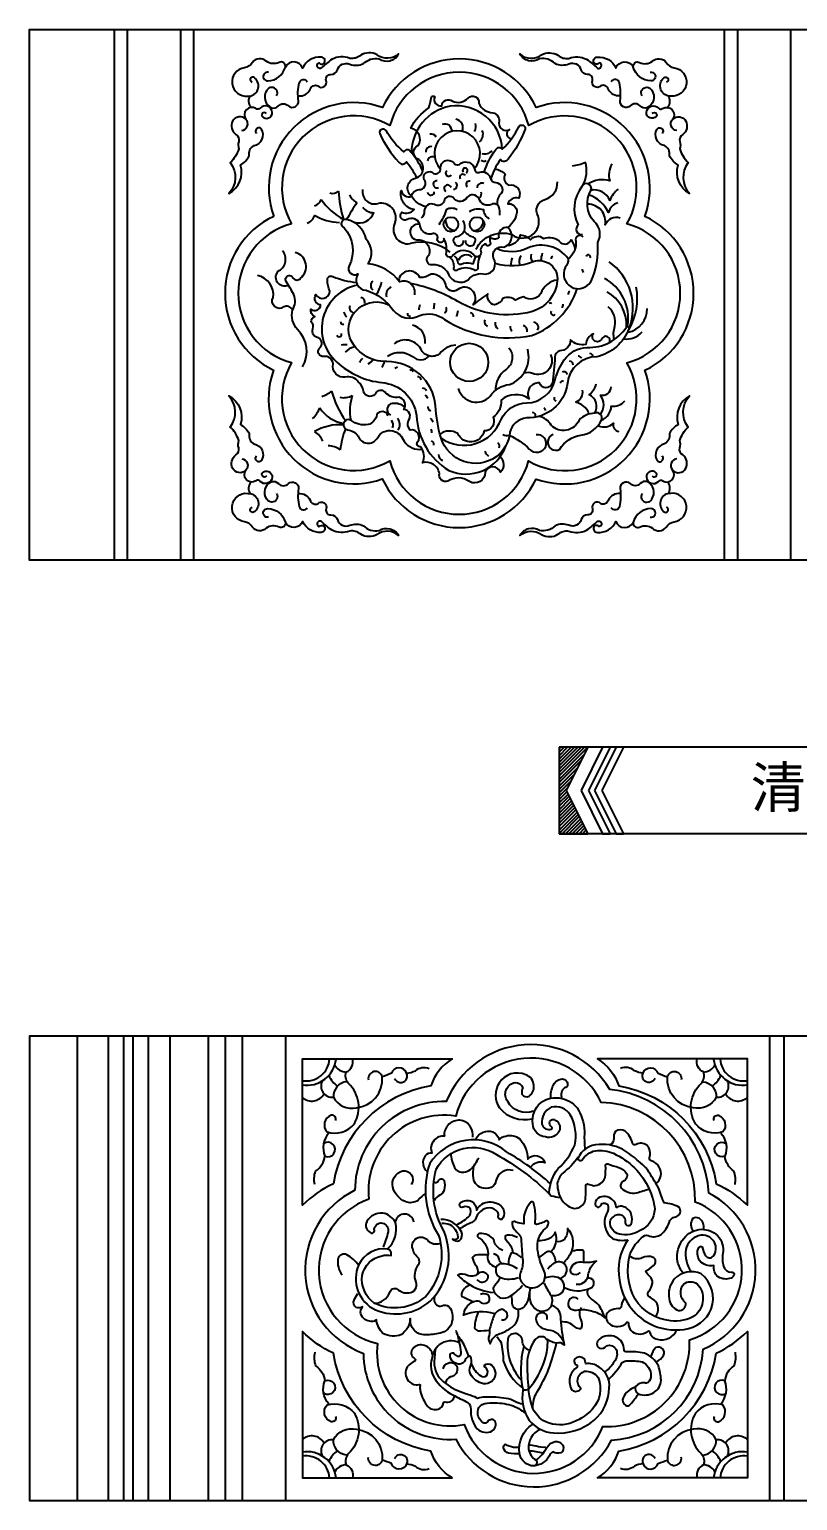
# Model space of a CAD drawing. Extents: x -66030 to 95157, y -13132 to 45879.
# Drawn here: x -39042 to -38463, y 3148 to 4256 of the extents above; entities that cross this region are included whole.
import ezdxf

# ---------------------------------------------------------------- set-up
doc = ezdxf.new("R2010")
doc.units = 0
doc.header["$LTSCALE"] = 100
doc.header["$MEASUREMENT"] = 0
for name, color, linetype in [('3', 11, 'CONTINUOUS'), ('4', 121, 'CONTINUOUS'), ('BH', 21, 'CONTINUOUS'), ('TEXT', 105, 'CONTINUOUS')]:
    doc.layers.add(name, color=color, linetype=linetype)
doc.styles.add('HZ', font='simhei.ttf')

# ---------------------------------------------------------------- blocks, each defined once
blk = doc.blocks.new('A$C7AC24738')
at = {"layer": '3'}
for p, q in [((64.1, 0), (64.1, 400)), ((74.1, 0), (74.1, 400)), ((114.1, 0), (114.1, 400)), ((124.1, 0), (124.1, 400)), ((524.1, 0), (524.1, 400)), ((534.1, 0), (534.1, 400)), ((574.1, 0), (574.1, 400))]:
    blk.add_line(p, q, dxfattribs=at)
for points in [[(184.2, 259.1, 0.632599), (184.1, 143.2, 0.632599), (266.1, 61.2, 0.632599), (382, 61.1, 0.632599), (464.1, 143.1, 0.632599), (464.1, 259.1, 0.632599), (382.1, 341.1, 0.632599), (266.2, 341.1, 0.632599)], [(197.7, 253.5, 0.769152), (197.7, 148.8, 0.769152), (271.7, 74.8, 0.769152), (376.4, 74.7, 0.769152), (450.5, 148.7, 0.769152), (450.5, 253.4, 0.769152), (376.5, 327.5, 0.769152), (271.8, 327.5, 0.769152)]]:
    blk.add_lwpolyline(points, format="xyb", close=True, dxfattribs=at)
for points in [[(180.2, 367.7, 1.130879), (179.7, 361.2, 0.331427), (193, 371.6, 0.63231), (188.3, 375.1, -0.273319), (178.6, 376, 0.454289), (168.1, 375.1, -0.227719), (162.2, 371.1, 0.988653), (164.7, 349.7, 0.711253), (170, 363.3, 1.363735), (167.9, 360.2, 1.363735)], [(202.9, 349.9, 0.310778), (211.7, 354.8, -0.458646), (217.5, 357.5, 0.82408), (223.8, 361.5, -0.555719), (227.4, 365.9, 0.321846), (232.2, 369.5, -0.439173), (241.5, 373.8, 0.204998), (251.9, 374.2, -0.249845), (263.6, 377.8, 0.440117), (278.4, 381.5, -0.349568), (262.1, 380.8, 0.267481), (249.8, 380.6, -0.227632), (241.5, 378.2, 0.210096), (228.2, 377.5, 0.03781), (220, 370.8, -1.109065), (218.6, 374.8, 0.374702), (222.1, 374.2, 0.656493), (220, 379.1, 0.317304), (206, 370.9, 0.650652), (193, 371.6)], [(445.3, 349.9, -0.310778), (436.5, 354.8, 0.458646), (430.8, 357.5, -0.82408), (424.5, 361.5, 0.555719), (420.8, 365.9, -0.321846), (416.1, 369.5, 0.439173), (406.8, 373.8, -0.204998), (396.3, 374.2, 0.249845), (384.6, 377.8, -0.440117), (369.8, 381.5, 0.349568), (386.2, 380.8, -0.267481), (398.5, 380.6, 0.227632), (406.8, 378.2, -0.210096), (420.1, 377.5, -0.03781), (428.2, 370.8, 1.109065), (429.7, 374.8, -0.374702), (426.1, 374.2, -0.656493), (428.2, 379.1, -0.317304), (442.2, 370.9, -0.650652), (455.3, 371.6)], [(468.1, 367.7, -1.130879), (468.5, 361.2, -0.331427), (455.3, 371.6, -0.63231), (459.9, 375.1, 0.273319), (469.7, 376, -0.454289), (480.2, 375.1, 0.227719), (486, 371.1, -0.988653), (483.6, 349.7, -0.711253), (478.2, 363.3, -1.363735), (480.3, 360.2, -1.363735)], [(186.3, 349.9, 1.046834), (179.1, 354.1, 0.471482), (182.7, 340.8, 0.269224), (187.7, 342.3, -0.428676), (195.3, 342.3, 0.662797), (202.9, 346.2, -0.097643), (203.4, 359.7, -0.663723), (209.5, 360.6)], [(461.9, 349.9, -1.046834), (469.2, 354.1, -0.471482), (465.5, 340.8, -0.269224), (460.6, 342.3, 0.428676), (453, 342.3, -0.662797), (445.3, 346.2, 0.097643), (444.9, 359.7, 0.663723), (438.7, 360.6)], [(288.1, 274.2, -0.62365), (291.2, 288, 0.693281), (292.5, 302.5, -0.638095), (293.3, 312.7, 0.52329), (287.6, 325.5, -0.132509), (301.2, 340.8, -0.001972), (303, 348.3, -0.757977), (305.7, 349.2, 0.624918), (310.9, 342.5, -0.613501), (319, 345.9, 0.317022), (330.8, 348.3, -0.725001), (338.9, 344.3, 0.289499), (349.4, 337.2, -0.425115), (354, 329.3, 0.569026), (362, 324.6, 0.81395), (363.5, 317.6, 0.81395)], [(160.1, 323.7, 0.613739), (163.3, 332.2, 0.515798), (153.2, 330.8, 0.347237), (155.6, 320.8, -0.344938), (157.8, 315.4, 0.159841), (157.9, 309.9, -0.116888), (151.5, 299.7, -0.363475), (150.5, 276.3, 0.357198), (159.2, 297.8, 0.138305), (165.8, 304.7, -0.344206), (169.4, 312.4, 0.510534), (175.1, 324.9, 1.079479), (171.3, 321.5)], [(178.7, 336.6, 1.020451), (175.6, 334.4, 0.701022), (183.1, 337.4, 0.65718), (174, 340.7, -0.428237), (170.8, 340.3, 0.852992), (163.3, 332.2, 0.885227)], [(356.5, 309.7, 0.439093), (317.2, 342.1, 0.358518), (288, 307, 0.358518)], [(469.6, 336.6, -1.020451), (472.6, 334.4, -0.701022), (465.2, 337.4, -0.65718), (474.3, 340.7, 0.428237), (477.4, 340.3, -0.852992), (484.9, 332.2, -0.885227)], [(488.1, 323.7, -0.613739), (484.9, 332.2, -0.515798), (495, 330.8, -0.347237), (492.7, 320.8, 0.344938), (490.4, 315.4, -0.159841), (490.3, 309.9, 0.116888), (496.7, 299.7, 0.363475), (497.7, 276.3, -0.357198), (489.1, 297.8, -0.138305), (482.5, 304.7, 0.344206), (478.8, 312.4, -0.510534), (473.2, 324.9, -1.079479), (477, 321.5)], [(296.6, 293.2, 0.086253), (287.3, 307.8, 0.615137), (282.4, 307.7, -0.092944), (268.9, 323.7, 0.817016), (264.1, 321.5, 0.078948), (278.5, 300, 0.546622), (284.4, 300.1, -0.068463), (291.8, 288.2)], [(343, 292.5, -0.094771), (351.7, 309.4, -0.615137), (356.5, 309.7, 0.092944), (368.9, 326.6, -0.817016), (373.8, 324.8, -0.078948), (361, 302.3, -0.546622), (355.1, 301.9, 0.081623), (347.8, 286.9)], [(298.8, 266.2, -0.192323), (288.1, 274.2, -0.371236), (293.8, 279.3, 0.653008), (297.7, 286.7, -0.854587), (304.8, 291.5, 0.627025), (309.9, 295.4, -0.671263), (319.7, 299.8, 0.563985), (325.5, 299.3, -0.492753), (335.7, 294.8, 0.595438), (339.5, 292.5, -0.421858), (347.7, 287.5, 0.279572), (351.7, 284.5, -0.576611), (355.8, 276.4, 0.239822), (352.7, 267.8, 0.239822)], [(417.1, 282.2, 0.20916), (419.2, 299.8, -0.101285), (409.1, 297)], [(350.9, 294.7, -0.196722), (358.7, 290.8, 0.448682), (361.2, 282.7, -0.653065), (368.9, 272.8, 0.385121), (360.7, 268.6, -0.373037), (367.5, 263.8, -0.247367), (360.7, 250.8, 0.522284), (353.9, 243.1, -0.466815), (347.3, 243.7, 0.122733), (347.3, 239.6, -1.244252), (344.1, 238.4, 0.44251), (340.5, 231.8, -0.875136), (334.7, 230.6, 0.385369), (319.6, 230.1, -0.737565), (314.2, 230.6, 0.177372), (312.5, 242.3, -1.46177), (307.9, 243.2, 0.614172), (302.8, 245.6, -0.421088), (294.3, 253.2, 0.471111), (284.9, 256.6, -0.857623), (280.8, 262.3, 0.351057), (290, 264.2, -0.431266), (280.3, 278.5, 0.462806), (288.1, 274.2, 0.480309)], [(439.2, 298.6, 0.209275), (437.6, 285.8, 0.231263), (421.4, 283.5, 0.231263)], [(336.7, 234.4, -0.363585), (363.7, 245.4, 0.740754), (383.6, 259.2, -0.497751), (388.6, 271.8, 0.353964), (398.1, 285, 0.353964)], [(417.6, 243.4, 0.870556), (412, 240.4, -0.268855), (406.2, 227.1, -0.176077), (404, 220.5, 0.961253), (423.2, 209.8, 0.131829), (428.5, 239.3, 0.354537), (425.9, 255.2, -0.329986), (423.4, 278.7, 0.997452), (416.6, 281.5, 0.298305), (413.8, 252.6, 0.774652), (416.9, 245.5)], [(444, 279.7, 0.119491), (437.5, 271.1, 0.380312), (423.4, 278.7, 0.380312)], [(354.7, 259.9, 0.120746), (353.9, 266.3, 0.457927), (348.3, 268.1, -0.460788), (339, 272.4, 0.539873), (329.8, 273.2, -0.520478), (320.3, 272.3, 0.65739), (312.6, 270.6, -0.470116), (305.5, 268, 0.535048), (297.7, 263, -0.268854), (295.3, 257.6)], [(445.3, 257.7, 0.406718), (434.2, 252.7, 0.464846), (421, 268.3, 0.464846)], [(443.6, 269.2, 0.284625), (436.7, 261.9, 0.196743), (421.9, 275.4)], [(290.5, 200, 0.593117), (279.1, 209.7, 0.217518), (255.5, 223.2, 0.344091), (253.8, 241.9, 0.304616), (239.1, 256.7, 0.975878), (237.4, 250.5, -0.297269), (241.1, 221.7, 0.754165), (247.7, 215.7, 0.583614), (253.8, 203.4, -0.173108), (274.5, 188.1, 0.367067), (294.3, 184.4, -0.259745), (312.9, 181.4, 0.193139), (378.8, 169.3, 0.228997), (413, 204.6, 0.22306)], [(322.6, 264, 0.291234), (314.3, 264, -0.099469), (308.6, 252.8)], [(347, 257.1, -0.29845), (342.6, 264, 0.21378), (331.5, 262.6, 0.21378)], [(294.4, 253, 1.04149), (292, 241.4, -0.589623), (301, 229.5, 0.634259), (302.2, 222.7, -0.334014), (315.7, 215.9, 0.488345), (330.9, 211.3, -0.298175), (344, 215.5, 0.560544), (350, 227.5, -0.607458), (357.6, 235.9, 0.589094), (360.7, 250.8, 0.589094)], [(334.8, 237.6, 0.093262), (336.4, 241.1, 0.332763), (334.9, 243.3, -0.207044), (328, 248.2, -0.207044), (321.1, 243.3, 0.332763), (319.6, 241.1, 0.093262), (321.2, 237.6)], [(360.1, 237.2, 0.330474), (370.3, 245.1, -0.189481), (377.9, 241.3, -0.434502), (387.6, 242.5, -0.307647), (400.8, 239.2, 0.492858), (408.4, 241.4, -0.071639), (411.5, 234.4)], [(195.4, 207.2, -0.893258), (188.3, 218.3, 0.481392), (190.8, 233)], [(406.2, 227.1, 0.350715), (376.1, 235.3, -0.218148), (352.1, 234.8)], [(206, 145.7, 0.340163), (202.2, 173.7, -0.25374), (198.4, 188.6, 0.261253), (199.3, 200.1, 0.024563), (193.7, 209.9, -1.182525), (198.8, 212.5, 0.489965), (204.4, 212.4, 0.609279), (200.5, 231.9)], [(351.1, 223.8, 0.172832), (379.8, 225, -0.553773), (398, 210.3, -0.298571), (379.2, 187.3, -0.198485), (323, 194.9, 0.086281), (287.5, 208.4)], [(339.7, 229.4, 0.097025), (338, 220.1, -0.640417), (335.3, 218.7, 0.244522), (322.7, 218.7, -0.787865), (320, 220.1, 0.282682), (317, 228.1)], [(336.4, 228.8, 0.069471), (334.6, 223.4, -0.335032), (332.8, 223.6, 0.177824), (325.5, 222.9, -0.442086), (323.4, 223.8, 0.186383), (320.5, 229.2, 0.186383)], [(198.4, 188.6, 0.409109), (191.8, 190.9, -0.834113), (183.8, 197.9, 0.397121), (172.1, 214.5, 0.397121)], [(355, 78, -0.395921), (355.3, 66.2, 0.694252), (343.7, 66.2, -0.572193), (331.8, 59.1, 0.31639), (315.4, 59.5, -0.594546), (309.1, 65.2, 0.442532), (296.5, 73.4, 0.288168), (295, 85.4, -0.697438), (292.7, 89, 0.686337), (287.2, 98, -0.329712), (285.8, 105.2, 0.608196), (282.3, 113.6, 0.55821), (278.5, 122.7, -0.233532), (268.8, 125.8, 0.488997), (261.5, 126.5, -0.730222), (251.8, 127.2, 0.23708), (248, 134.3, 0.312009), (238.2, 137.8, -0.521548), (229, 147.8, 0.440805), (221.9, 153.5, -0.671875), (218.6, 159.6, 0.540571), (218.2, 167.4, -0.464553), (213.6, 174.3, 0.360369), (212.5, 179.7, -0.308729), (215.1, 183.6, -0.30267), (212.2, 189.2, 0.643658), (219.6, 192.3, -0.545887), (216, 200.2, 0.771701), (226.6, 202.7, -0.104974), (224.7, 210.9, -0.64144), (228.8, 213.7, 0.072442), (246.6, 209.3, 0.072442)], [(398, 211.1, 0.272039), (385.5, 200.9, -0.429716), (372.6, 198.4, 0.04534), (366.6, 196, 0.254134), (357, 197.2, -0.203741), (350.7, 192.3, -0.432693), (345.7, 200.6, 0.030215), (334.6, 192.4, 0.886136), (323, 203.9, -0.604656), (314, 207.8, 0.315983), (303, 215.6, -0.162897), (294.3, 212.9, 0.769142), (278.4, 210.6)], [(247.4, 207.3, 0.620032), (231.8, 149.2, 0.161714), (265.8, 133.8, -0.352274), (291.9, 109, 0.252398), (316.2, 67.6, 0.438639), (359.1, 85.9)], [(310.4, 92, 0.495055), (355.6, 106, -0.286761), (375, 118.4, 0.342957), (396.4, 136.1, -0.081779), (403.3, 150.9, -0.236445), (420.4, 160.3, 0.265774), (450.1, 175.6, -1.022016), (452, 174.4, -0.25164), (427.8, 153.2, 0.386485), (405.7, 133.3, -0.388277), (374.7, 107.2, 0.309653), (362.3, 96.3, -0.206455), (351.9, 77.7, -0.504092), (310.4, 92, -0.060833), (306.3, 116.3, 0.384739), (269.4, 149.6, -0.309672), (241.5, 167.7, -0.664782), (271.4, 192.1)], [(441, 166.2, -0.15601), (441.5, 176.2, 0.270807), (436.4, 190.9, 0.270807)], [(298.4, 163.2, 0.392269), (288.9, 177, 0.392269)], [(437.3, 164, 1.019407), (431.7, 166.9, -1.144763), (425.2, 170.6, 0.279881), (419.6, 162.6, -0.251812), (407.9, 166, -0.423337), (399.9, 157.7, 0.325347), (396.2, 153, -0.024698), (394.3, 133.3, -0.712275), (384.5, 133.5, 0.605925), (376.9, 121.6, 0.338151), (355.6, 120.5, -0.260942), (349.7, 107.7, -0.538382), (342.9, 97.3, -0.719222), (322.9, 95.3, 0.334763), (309.6, 94.8)], [(270, 153.8, -0.308698), (288.9, 153.5, 0.435474), (301.4, 153.8, 0.435474)], [(321.5, 161.9, 0.219284), (309.4, 155.7, -0.506062), (295.1, 159.2, 0.452956), (274.9, 163, 0.452956)], [(323.4, 129.2, 0.582335), (347.4, 123.5, -0.228651), (361.9, 132.3, 0.388579), (375.7, 158.9, 0.388579)], [(361.5, 159.9, -0.426387), (359.7, 143.9, 0.270942), (351.5, 127.5, 0.270942)], [(392.9, 154.9, -0.694838), (379.4, 140.7, 0.127504), (372.9, 141, 0.127504)], [(160.1, 76.3, -0.613739), (163.3, 67.8, -0.515798), (153.2, 69.2, -0.347237), (155.6, 79.2, 0.344938), (157.8, 84.6, -0.159841), (157.9, 90.1, 0.116888), (151.5, 100.3, 0.363475), (150.5, 123.7, -0.357198), (159.2, 102.2, -0.138305), (165.8, 95.3, 0.344206), (169.4, 87.6, -0.510534), (175.1, 75.1, -1.079479), (171.3, 78.5)], [(421.9, 111.1, 0.203045), (412, 119, 0.345743), (417.1, 128, 0.345743)], [(426.3, 110.7, 0.443127), (422.1, 124.5, 0.149829), (427.4, 132.8)], [(430.6, 109.8, 0.341726), (430.6, 124.3, 0.439479), (438.7, 130.6, 0.439479)], [(488.1, 76.3, 0.613739), (484.9, 67.8, 0.515798), (495, 69.2, 0.347237), (492.7, 79.2, -0.344938), (490.4, 84.6, 0.159841), (490.3, 90.1, -0.116888), (496.7, 100.3, -0.363475), (497.7, 123.7, 0.357198), (489.1, 102.2, 0.138305), (482.5, 95.3, -0.344206), (478.8, 87.6, 0.510534), (473.2, 75.1, 1.079479), (477, 78.5)], [(270.4, 108.7, 0.638901), (261.9, 109.6, -0.300902), (255.3, 102.1, -0.212547), (242.4, 105.4, 1.15526), (239.8, 98.2, -0.191988), (248, 93.4, 0.627631), (262.2, 91.7, -0.336191), (273.9, 97.5, -0.243627), (282.5, 89.5, 0.277677), (296.2, 83.5, 0.277677)], [(394.9, 94.7, 1.093112), (399.9, 83.5, -0.238081), (415.8, 94.1, 0.255927), (431.3, 105.5, 0.6712), (426.3, 110.7, 0.195472), (414.4, 105.5, -0.542489), (393.4, 101.6, 0.234169), (384, 108.3, 0.234169)], [(431.3, 105.5, 0.301822), (438.7, 116.1, 0.266731), (449, 120.1)], [(429.1, 101.2, 0.301359), (440.4, 103.3, 0.448843), (444.4, 96.9, 0.448843)], [(361.8, 94.1, -0.085504), (376.9, 83.7, 0.541613), (389.3, 85.6, 0.558049), (382.2, 94.5, 0.558049)], [(178.7, 63.4, -1.020451), (175.6, 65.6, -0.701022), (183.1, 62.6, -0.65718), (174, 59.3, 0.428237), (170.8, 59.7, -0.852992), (163.3, 67.8, -0.885227)], [(469.6, 63.4, 1.020451), (472.6, 65.6, 0.701022), (465.2, 62.6, 0.65718), (474.3, 59.3, -0.428237), (477.4, 59.7, 0.852992), (484.9, 67.8, 0.885227)], [(186.3, 50.1, -1.046834), (179.1, 45.9, -0.471482), (182.7, 59.2, -0.269224), (187.7, 57.7, 0.428676), (195.3, 57.7, -0.662797), (202.9, 53.8, 0.097643), (203.4, 40.3, 0.663723), (209.5, 39.4)], [(461.9, 50.1, 1.046834), (469.2, 45.9, 0.471482), (465.5, 59.2, 0.269224), (460.6, 57.7, -0.428676), (453, 57.7, 0.662797), (445.3, 53.8, -0.097643), (444.9, 40.3, -0.663723), (438.7, 39.4)], [(180.2, 32.3, -1.130879), (179.7, 38.8, -0.331427), (193, 28.4, -0.63231), (188.3, 24.9, 0.273319), (178.6, 24, -0.454289), (168.1, 24.9, 0.227719), (162.2, 28.9, -0.988653), (164.7, 50.3, -0.711253), (170, 36.7, -1.363735), (167.9, 39.8, -1.363735)], [(202.9, 50.1, -0.310778), (211.7, 45.2, 0.458646), (217.5, 42.5, -0.82408), (223.8, 38.5, 0.555719), (227.4, 34.1, -0.321846), (232.2, 30.5, 0.439173), (241.5, 26.2, -0.204998), (251.9, 25.8, 0.249845), (263.6, 22.2, -0.440117), (278.4, 18.5, 0.349568), (262.1, 19.2, -0.267481), (249.8, 19.4, 0.227632), (241.5, 21.8, -0.210096), (228.2, 22.5, -0.03781), (220, 29.2, 1.109065), (218.6, 25.2, -0.374702), (222.1, 25.8, -0.656493), (220, 20.9, -0.317304), (206, 29.1, -0.650652), (193, 28.4)], [(445.3, 50.1, 0.310778), (436.5, 45.2, -0.458646), (430.8, 42.5, 0.82408), (424.5, 38.5, -0.555719), (420.8, 34.1, 0.321846), (416.1, 30.5, -0.439173), (406.8, 26.2, 0.204998), (396.3, 25.8, -0.249845), (384.6, 22.2, 0.440117), (369.8, 18.5, -0.349568), (386.2, 19.2, 0.267481), (398.5, 19.4, -0.227632), (406.8, 21.8, 0.210096), (420.1, 22.5, 0.03781), (428.2, 29.2, -1.109065), (429.7, 25.2, 0.374702), (426.1, 25.8, 0.656493), (428.2, 20.9, 0.317304), (442.2, 29.1, 0.650652), (455.3, 28.4)], [(468.1, 32.3, 1.130879), (468.5, 38.8, 0.331427), (455.3, 28.4, 0.63231), (459.9, 24.9, -0.273319), (469.7, 24, 0.454289), (480.2, 24.9, -0.227719), (486, 28.9, 0.988653), (483.6, 50.3, 0.711253), (478.2, 36.7, 1.363735), (480.3, 39.8, 1.363735)]]:
    blk.add_lwpolyline(points, format="xyb", dxfattribs=at)
for centre, radius in [((317.8, 253), 5.54), ((337.5, 253), 5.54), ((331.6, 149), 14.4)]:
    blk.add_circle(centre, radius, dxfattribs=at)
for centre, radius, start, end in [((171.5, 345.9), 6.27, 141.3241, 223.2143), ((476.7, 345.9), 6.27, 316.7857, 38.6759), ((322.6, 306.4), 17.2, 319.3083, 222.6016), ((313.4, 323.7), 5.03, 352.4849, 114.912), ((320.5, 326), 6.41, 334.0759, 80.8223), ((330, 326.9), 6.68, 325.65, 18.8097), ((335, 320.9), 7.02, 307.626, 23.4151), ((302.7, 307.9), 3.78, 77.5022, 185.3079), ((303, 317), 4.14, 26.2613, 105.8416), ((304, 300.3), 3.77, 63.5874, 172.0548), ((342.7, 303.6), 3.01, 226.9498, 304.8844), ((343.3, 312.9), 6.8, 252.1677, 323.4482), ((316.1, 291.7), 2.3, 128.2825, 328.8192), ((326.9, 288.4), 2.41, 35.6601, 208.2062), ((328.5, 293.6), 1.86, 292.9858, 216.851), ((228.6, 282.6), 6.24, 250.0979, 314.7326), ((338.6, 285.8), 105.9, 184.1542, 195.9323), ((260.3, 277.6), 9.19, 169.7638, 286.0737), ((302.7, 277.5), 2.57, 185.7869, 3.0047), ((307.2, 283.2), 2.68, 82.1742, 297.343), ((315.3, 280.1), 2.68, 13.3993, 242.1523), ((319.7, 282.3), 2.78, 272.3707, 57.9308), ((331.9, 283.1), 2.66, 81.0567, 222.6493), ((341.2, 280.6), 3.6, 66.3112, 179.8772), ((337, 276.3), 3.87, 311.3322, 17.0867), ((213.1, 274), 7.2, 285.1233, 341.4708), ((261.4, 301.3), 50.9, 215.4795, 241.0212), ((973.9, -181.4), 855.5, 148.195, 149.1963), ((251.7, 279.6), 11.2, 202.9375, 244.3607), ((265.2, 257.9), 11.1, 344.1576, 101.9738), ((207.5, 261.3), 7.53, 284.5417, 349.9692), ((235.4, 295), 40.6, 239.7044, 267.6335), ((248.4, 266.1), 12, 252.5274, 339.4271), ((259.4, 271.6), 9.76, 214.906, 271.2083), ((321.3, 256.1), 7.55, 176.0191, 267.8528), ((316.2, 250.5), 12.1, 349.0894, 26.8955), ((334.7, 255.9), 7.55, 270.646, 2.4797), ((285.4, 249.4), 11, 150.0977, 278.6158), ((296, 205.7), 34, 51.2168, 105.2371), ((323.6, 240.4), 3.65, 228.6663, 6.8927), ((332.4, 240.4), 3.65, 173.1073, 311.3337), ((329.5, 223.5), 6.54, 47.5497, 157.9492), ((374, 223.4), 10.9, 156.0685, 187.8537), ((376.1, 225), 6.9, 139.9696, 202.3731), ((382.3, 228.6), 4.39, 151.6808, 235.2583), ((407.2, 224.7), 21.6, 162.3578, 177.2943), ((394.9, 227.3), 1.62, 98.1117, 188.1179), ((421.3, 228.4), 1.66, 336.3852, 167.5865), ((412.3, 189.9), 42.8, 339.0969, 54.747), ((451.1, 230.4), 36.2, 197.8715, 202.1152), ((417.4, 182.3), 34.1, 350.5992, 61.7857), ((261.3, 207), 3.99, 125.3366, 234.6634), ((231.3, 218.5), 35.5, 328.627, 345.2858), ((274.9, 200.2), 5.91, 112.3229, 198.5158), ((408.8, 200.4), 2.69, 124.5719, 186.5162), ((421, 176.7), 29.3, 358.3342, 60.3055), ((410.5, 197.2), 47.8, 330.5763, 10.1734), ((245.6, 190.4), 4.23, 164.7181, 259.7804), ((249.3, 194.4), 3.56, 343.7684, 80.3971), ((311.5, 187.5), 17.9, 164.4495, 176.4517), ((-12.5, 224.4), 319.4, 353.7149, 354.4924), ((311.9, 188.8), 2.63, 291.4405, 33.8879), ((392.8, 192), 1.69, 45.8071, 121.5195), ((2172023, -543015.6), 2238529, 165.9562272, 165.9562996), ((447.9, 189.3), 17.9, 281.1832, 0.8151), ((236.5, 179.7), 1.93, 176.7295, 287.5514), ((243.6, 188.2), 6.62, 190.2054, 226.4227), ((287, 185.7), 1.99, 166.6932, 282.0349), ((304.5, 190.8), 19, 337.5427, 352.2069), ((332.4, 184), 2.42, 346.3278, 83.0925), ((346.7, 179.6), 3.59, 155.6099, 249.792), ((356.4, 178.4), 5.29, 170.039, 231.9619), ((380.1, 175.6), 3.68, 321.9612, 87.1657), ((395, 186.6), 1.91, 151.6609, 322.8976), ((233.5, 170.3), 1.95, 206.6815, 15.3721), ((368.7, 176.4), 6.25, 180.5688, 218.624), ((371.5, 173), 3.9, 345.8342, 75.3341), ((450, 182.6), 16, 262.4462, 318.2383), ((238.6, 142), 20.3, 87.2377, 99.911), ((245.8, 151), 9.47, 97.2394, 143.37), ((422.6, 153.4), 2.22, 348.4787, 91.4859), ((257.6, 144.8), 9.67, 132.6458, 155.269), ((251.4, 155.8), 8.89, 297.7631, 331.4811), ((256.8, 152.1), 11.2, 323.5823, 347.9938), ((272.1, 153), 9.07, 292.6082, 306.854), ((407, 147), 3.04, 0.6487, 83.9342), ((413.6, 150.4), 3.39, 31.1262, 86.9776), ((287.6, 141.5), 1.72, 12.9346, 119.1641), ((292.6, 135.4), 2.82, 6.3933, 89.664), ((402, 132.9), 1.84, 65.7816, 162.1197), ((403.2, 139.4), 2.5, 8.1052, 122.1124), ((214.8, 143.3), 20.7, 285.6504, 309.5465), ((295.9, 145.8), 70.5, 195.2478, 215.1901), ((236.9, 136.6), 14.2, 258.6438, 297.6221), ((277.1, 112.8), 35.5, 161.5797, 191.9567), ((296.2, 126.2), 3.41, 25.0953, 84.9506), ((294.4, 119.1), 6.55, 23.8522, 51.9287), ((397.4, 121.9), 1.82, 147.5179, 265.6377), ((196.9, 123.9), 23.9, 314.0028, 337.4683), ((240.8, 128.4), 25.7, 212.0786, 260.928), ((274.2, 113.5), 4.59, 96.3684, 246.4653), ((275.1, 104.8), 13.3, 52.5971, 96.3499), ((302.3, 114.7), 1.85, 148.194, 281.8198), ((379.4, 108.9), 2.3, 347.8742, 89.4766), ((386.6, 112.2), 2.68, 8.9815, 62.1243), ((233.7, 65.7), 36.3, 85.3595, 121.0814), ((269.5, 101.9), 4.79, 333.9184, 43.0343), ((270.1, 102.1), 9.12, 332.0295, 32.2684), ((260.1, 75.1), 52.8, 33.1589, 36.855), ((207, 83.4), 15.6, 23.4244, 59.0594), ((294.2, 76.9), 60.1, 158.571, 174.0529), ((299.7, 96.5), 3.83, 349.5037, 33.1284), ((301.8, 87.2), 3.12, 349.6965, 63.4591), ((360, 99.3), 5.46, 236.8843, 288.394), ((224.8, 69.6), 16.6, 54.494, 88.4314), ((313.1, 79.3), 4.6, 175.0376, 250.802), ((350.4, 84.2), 7.25, 197.5492, 234.4108), ((351.5, 85.8), 2.99, 337.8095, 56.4141), ((171.5, 54.1), 6.27, 136.7857, 218.6759), ((476.7, 54.1), 6.27, 321.3241, 43.2143)]:
    blk.add_arc(centre, radius, start, end, dxfattribs=at)
at = {"layer": '4'}
blk.add_lwpolyline([(2100, 0), (0, 0), (0, 400), (2100, 400)], dxfattribs=at)
blk = doc.blocks.new('A$C7C036234')
at = {"layer": '3'}
for p, q in [((0, 65.3), (0, 0)), ((1301.2, 65.3), (0, 65.3)), ((21.6, 65.3), (5.3, 32.6)), ((32.8, 65.3), (16.5, 32.6)), ((38.4, 65.3), (22.1, 32.6)), ((43, 65.3), (26.7, 32.6)), ((48.6, 65.3), (32.3, 32.6)), ((1258.2, 65.3), (1252.6, 65.3)), ((1252.6, 65.3), (1268.9, 32.6)), ((1258.2, 65.3), (1274.5, 32.6)), ((1268.4, 65.3), (1262.8, 65.3)), ((1262.8, 65.3), (1279.1, 32.6)), ((1268.4, 65.3), (1284.7, 32.6)), ((1301.2, 65.3), (1279.6, 65.3)), ((1279.6, 65.3), (1295.9, 32.6)), ((1301.2, 65.3), (1301.2, 0)), ((5.3, 32.6), (21.6, 0)), ((16.5, 32.6), (32.8, 0)), ((22.1, 32.6), (38.4, 0)), ((26.7, 32.6), (43, 0)), ((32.3, 32.6), (48.6, 0)), ((1268.9, 32.6), (1252.6, 0)), ((1274.5, 32.6), (1258.2, 0)), ((1279.1, 32.6), (1262.8, 0)), ((1284.7, 32.6), (1268.4, 0)), ((1295.9, 32.6), (1279.6, 0)), ((0, 0), (21.6, 0)), ((1301.2, 0), (0, 0)), ((32.8, 0), (38.4, 0)), ((43, 0), (48.6, 0)), ((1258.2, 0), (1252.6, 0)), ((1268.4, 0), (1262.8, 0)), ((1301.2, 0), (1279.6, 0))]:
    blk.add_line(p, q, dxfattribs=at)
at = {"layer": 'BH'}
for p, q in [((0, 46.1), (19.1, 65.3)), ((0, 48.7), (16.6, 65.3)), ((0, 51.2), (14, 65.3)), ((0, 53.8), (11.5, 65.3)), ((0, 56.3), (9, 65.3)), ((0, 61.4), (3.9, 65.3)), ((0, 58.8), (6.4, 65.3)), ((0, 63.9), (1.3, 65.3)), ((0, 43.6), (21.5, 65.1)), ((0, 41), (19, 60)), ((1280, 64.6), (1280.6, 65.3)), ((1280.8, 62.9), (1283.2, 65.3)), ((1281.7, 61.2), (1285.7, 65.3)), ((1282.5, 59.5), (1288.3, 65.3)), ((1283.3, 57.8), (1290.8, 65.3)), ((1284.2, 56.1), (1293.4, 65.3)), ((1285, 54.4), (1295.9, 65.3)), ((1285.9, 52.7), (1298.4, 65.3)), ((1286.7, 51), (1301, 65.3)), ((1287.6, 49.3), (1301.2, 62.9)), ((1288.4, 47.6), (1301.2, 60.4)), ((1289.3, 45.9), (1301.2, 57.8)), ((0, 38.5), (16.4, 54.9)), ((0, 35.9), (13.9, 49.8)), ((0, 33.4), (11.3, 44.7)), ((1290.1, 44.2), (1301.2, 55.3)), ((1291, 42.5), (1301.2, 52.8)), ((1291.8, 40.8), (1301.2, 50.2)), ((1292.7, 39.1), (1301.2, 47.7)), ((1293.5, 37.4), (1301.2, 45.1)), ((0, 30.8), (8.8, 39.6)), ((0, 28.3), (6.2, 34.5)), ((1293, 26.7), (1301.2, 34.9)), ((1294.4, 35.7), (1301.2, 42.6)), ((1295.2, 34), (1301.2, 40)), ((1295.5, 31.8), (1301.2, 37.5)), ((0, 25.7), (5.8, 31.6)), ((0, 23.2), (6.7, 29.9)), ((0, 20.7), (7.5, 28.2)), ((0, 18.1), (8.4, 26.5)), ((0, 15.6), (9.2, 24.8)), ((0, 13), (10.1, 23.1)), ((1280.2, 1.2), (1301.2, 22.2)), ((1282.8, 6.3), (1301.2, 24.8)), ((1285.3, 11.4), (1301.2, 27.3)), ((1287.9, 16.5), (1301.2, 29.8)), ((1290.4, 21.6), (1301.2, 32.4)), ((0, 10.5), (10.9, 21.4)), ((0, 7.9), (11.8, 19.7)), ((0, 5.4), (12.6, 18)), ((0, 2.8), (13.5, 16.3)), ((0, 0.3), (14.3, 14.6)), ((2.3, 0), (15.2, 12.9)), ((4.8, 0), (16, 11.2)), ((1281.6, 0), (1301.2, 19.7)), ((1284.1, 0), (1301.2, 17.1)), ((1286.7, 0), (1301.2, 14.6)), ((1289.2, 0), (1301.2, 12)), ((7.3, 0), (16.8, 9.5)), ((9.9, 0), (17.7, 7.8)), ((12.4, 0), (18.5, 6.1)), ((15, 0), (19.4, 4.4)), ((17.5, 0), (20.2, 2.7)), ((20.1, 0), (21.1, 1)), ((1291.7, 0), (1301.2, 9.5)), ((1294.3, 0), (1301.2, 6.9)), ((1296.8, 0), (1301.2, 4.4)), ((1299.4, 0), (1301.2, 1.8))]:
    blk.add_line(p, q, dxfattribs=at)
blk = doc.blocks.new('A$C59A64F2D')
at = {"layer": '3'}
for p, q in [((36, 350), (36, 0)), ((59.3, 350), (59.3, 0)), ((70.9, 350), (70.9, 0)), ((77.9, 350), (77.9, 0)), ((89.5, 350), (89.5, 0)), ((105.8, 350), (105.8, 0)), ((134.9, 350), (134.9, 0)), ((147.7, 350), (147.7, 0)), ((160.4, 350), (160.4, 0)), ((193, 350), (193, 0)), ((557.9, 350), (557.9, 0)), ((568.9, 350), (568.9, 0))]:
    blk.add_line(p, q, dxfattribs=at)
for points in [[(229.2, 238.9, 0.080732), (205.8, 222.6), (205.8, 332.9), (318.7, 332.9, 0.177911), (302.7, 312.6, 0.32314)], [(245.4, 233.9, 0.660716), (251.8, 111, 0.432233), (321.6, 46.3, 0.607162), (438.8, 45.6, 0.380658), (507.9, 114.1, 0.635818), (512.2, 231.8, 0.367005), (437.5, 310, 0.619017), (314.3, 300.8, 0.420087)], [(256, 227.2, 0.754231), (262.5, 118.5, 0.513097), (327.9, 57.4, 0.690349), (432.3, 55.8, 0.439477), (497.7, 121.3, 0.719316), (502, 225.1, 0.411761), (431.2, 300.2, 0.696099), (321.4, 289.9, 0.494629)], [(517.9, 238.9, -0.080732), (541.3, 222.6), (541.3, 332.9), (428.4, 332.9, -0.177911), (444.4, 312.6, -0.32314)], [(387.5, 164.3, 0.243083), (387.7, 174.1, -0.086802), (383.2, 189, -0.260812), (389.1, 205.1, 0.190976), (391.3, 209.2, 0.679639), (389.9, 210.8, 0.050332), (387.2, 209.7, -0.07427), (382.4, 208.2, -0.440279), (381.3, 209.3, 0.054668), (381.1, 220.4, 0.056688), (380, 224.7, 0.465936), (378.1, 224.9, 0.183874), (372.7, 212.7, -0.011723), (372.9, 208.6, -0.060619), (366.9, 210, 0.315261), (364.1, 209.8, 0.225841), (365.7, 204.3, -0.024048), (368.8, 201.1, -0.232314), (370.7, 197.3, 0.013299), (371.8, 182.5, -0.126486), (370.7, 173.1, 0.258592), (371, 164.7, 0.309979), (381.1, 160.7, 0.142622)], [(229.2, 111.1, -0.080732), (205.8, 127.4), (205.8, 17.1), (318.7, 17.1, -0.177911), (302.7, 37.4, -0.32314)], [(517.9, 111.1, 0.080732), (541.3, 127.4), (541.3, 17.1), (428.4, 17.1, 0.177911), (444.4, 37.4, 0.32314)], [(372.1, 83.2, 0.205324), (376.9, 60.5, 0.204925), (395.1, 51, 0.199912), (425.9, 60.7, 0.207922), (437.2, 85, 0.292344), (429.5, 100.6, 0.204412), (419.4, 103.1, 0.141871), (418.2, 107, 0.361059), (411.2, 107, 0.441816), (412.1, 102.6, -0.433872), (413, 100.6, 0.41621), (409.2, 83.2, 0.442158), (415.8, 84.5, -0.567531), (418.5, 97.6, -0.262768), (428.8, 92.8, -0.294157), (424.3, 68.8, -0.1291), (407.5, 58.2, -0.198282), (387.1, 60.5, -0.148465), (379.3, 70.3, -0.039894), (376.2, 84, -0.159224)]]:
    blk.add_lwpolyline(points, format="xyb", close=True, dxfattribs=at)
for points in [[(230.9, 286.5, 0.617762), (227.5, 290.5, 0.530948), (224.4, 277.9, 0.308914), (245, 284.1, 0.351035), (240.5, 314.5, -0.271122), (238.9, 323.1, 0.366221), (243.6, 332.9)], [(516.2, 286.5, -0.617762), (519.5, 290.5, -0.530948), (522.7, 277.9, -0.308914), (502.1, 284.1, -0.351035), (506.5, 314.5, 0.271122), (508.2, 323.1, -0.366221), (503.5, 332.9)], [(239.1, 315.8, 0.386724), (229.2, 304.1, 0.340624), (246.6, 296.2, 0.409523), (266.1, 319.4, 0.967765), (255.6, 317.2)], [(275.4, 318.3, 1.037968), (284.4, 322.3, 0.712408), (273, 322.1, -0.015693), (266.1, 319.4)], [(284.4, 322.3, 0.12007), (291, 324.1, -0.282185), (301.4, 325.8)], [(380.1, 293.5, -0.360251), (360.6, 300.8, -0.554533), (366.2, 315.1, -0.352989), (372, 311.2, 0.189741), (371.4, 306.3, 0.403572), (376.7, 305, 0.313207), (380.2, 312.8, 0.335644), (374.2, 321, 0.369577), (354.1, 314.8, 0.28927), (354.4, 296, 0.274966), (379.1, 287.7, 0.213209)], [(462.7, 322.3, -0.12007), (456.1, 324.1, 0.282185), (445.7, 325.8)], [(471.7, 318.3, -1.037968), (462.7, 322.3, -0.712408), (474, 322.1, 0.015693), (481, 319.4)], [(508, 315.8, -0.386724), (517.9, 304.1, -0.340624), (500.5, 296.2, -0.409523), (481, 319.4, -0.967765), (491.5, 317.2)], [(393.1, 303.4, -0.124287), (395, 313, -0.2712), (400.8, 317.8, -0.464111), (405.8, 313.7, -0.424216), (403.6, 311.3, 0.343186), (401.5, 303.1, 0.365367)], [(400.3, 228.3, -0.035356), (393.7, 229.6, -0.311099), (391.9, 232.3, -0.154152), (398.6, 250.3, 0.111178), (411.2, 268, 0.182455), (407.8, 290.9, 0.319907), (393.5, 296.5, 0.327649), (386.4, 283.8, 0.428593), (393.5, 279.9, 0.477282), (393.8, 281.6, -0.329295), (392.3, 285.9, -0.429236), (396.4, 286.9, -0.378448), (399.6, 278.7, -0.359554), (389, 274.1, -0.359378), (379.5, 284, -0.24893), (385.5, 299.8, -0.241817), (401.5, 303.1, -0.20843), (414, 294.4, -0.134428), (418.4, 276, 0.028895), (418.8, 264.8, 0.074492)], [(334.3, 274, 0.344006), (326.8, 286.4, 0.419568), (313, 277.9, 0.178993), (313, 274.7, 0.280385), (305.3, 271.6, 0.301782), (303.5, 261.9, 0.246894), (298.4, 260, 0.402062), (300.1, 247.8, 0.402062)], [(336.7, 272.7, -0.371519), (349.4, 278, -0.219483), (354.3, 271.9, -0.216078), (359.2, 274.8, -0.260298), (369.7, 272.6, -0.183241), (375.7, 257.5, -0.594888), (388.6, 254.7, 0.307662), (377.7, 251.3, 0.307662)], [(472.6, 239.1, 0.389422), (474.8, 251.4, 0.200898), (468.9, 256.2, -0.434503), (467.5, 258.4, 0.286882), (465.5, 267.9, 0.287029), (457.5, 268.5, -0.41129), (454.8, 269.2, 0.160218), (449.2, 278.4, 0.338672), (441.8, 278.3, 0.176237), (440.6, 272.8, -0.26304), (437.9, 268.1)], [(225.7, 277.1, 0.278201), (222.8, 259.7, 1.726697), (221.9, 269.1)], [(392.9, 238.8, 0.056956), (359.8, 262.8, 0.453165), (301.8, 254, 0.224195), (308.5, 200, -0.265879), (298.8, 153.9, -0.300783), (260, 148.8, -0.269799), (250.8, 169.8, -0.297068), (265.9, 184.6, -0.100691), (272.7, 184.8, 0.435424), (270.1, 189.6, 0.326302), (248.4, 177.9, 0.413527), (261, 143.8, 0.286745), (302.2, 150.4, 0.302958), (312.6, 202.8, -0.196151), (306.7, 249.9, -0.439302), (352.1, 260.9, -0.069259), (391.6, 231.6, 0.026376), (392, 231.5, 0.026376)], [(451.3, 196.7, 0.204368), (445, 166.1, 0.240721), (467.4, 133.4, 0.152029), (493.7, 129.1, 0.265522), (514.1, 144.4, 0.317925), (506.5, 170.9, 0.330269), (486.2, 166.9, 0.225748), (482.3, 152.1, 0.279672), (489.5, 143.2, 0.430095), (494.9, 148.9, -0.423424), (493.3, 163.3, -0.3178), (503.5, 163.5, -0.425037), (501.9, 139.6, -0.181859), (483.3, 135.6, -0.225188), (456.6, 151.9, -0.195477), (453, 186.2, -0.116173), (462.7, 199.2, -0.292085), (467.9, 199.4, 0.240309), (476.3, 200.7, 0.133489), (482.3, 209.5, -0.300947), (487.1, 213.9, 0.596255), (489.6, 221.3, 0.113237), (478.6, 224.4, -0.012796), (474.2, 235.9, 0.013874), (466.3, 249, 0.060439), (449.4, 263.5, 0.161477), (429.5, 268.4, 0.312037), (413.5, 257.7, 0.463767), (416.6, 256.7, -0.202918), (426.7, 263.7, -0.132494), (440.3, 261.8, -0.181097), (467.3, 234.9, -0.069627), (471.5, 219.8, -0.282133), (460.1, 203.3, -0.189073), (444.8, 200.9, -0.379699), (437.8, 210.3, -0.192737), (440.3, 214, -0.333254), (446.9, 215.2, -0.301095), (449.2, 210, 0.268329), (450.2, 207.6, 0.309892), (453.8, 208.2, 0.181073), (453.8, 215.9, 0.232856), (447.9, 221.5, 0.254243), (443.3, 221.1, -0.614435), (442.3, 221.4, 0.257207), (439.4, 226.9, 0.361304), (428.8, 227.9, 0.368552), (426.9, 222.3, 0.452655), (430.1, 221.7, 0.213347), (431.6, 224, -0.323852), (436.2, 222.9, -0.208329), (435, 216.1, 0.355591), (439.6, 197.7, 0.168595), (451.3, 196.7)], [(521.3, 277.1, -0.278201), (524.3, 259.7, -1.726697), (525.2, 269.1)], [(215.1, 238.2, -0.141015), (215.8, 248.4, 0.225614), (222.8, 259.7, 0.225614)], [(317.7, 261.8, 0.095848), (320.5, 251.1, 0.286201), (327.6, 247.5, 0.106252), (332.6, 249.5, 0.077539), (338.8, 258.5, 0.077539)], [(413.8, 258.8, -0.066219), (402.1, 246.8, 0.147572), (398, 238.9, 0.151629), (401.9, 226.1, 0.209118), (411.3, 220.3, 0.296976), (419, 225.8, 0.053266), (419.5, 237.8, -0.479167), (421.3, 238.6, 0.007288), (425.2, 237.4, 0.325625), (434, 243.5, 0.05483), (434.4, 252.8, -0.471116), (436, 253.8, 0.011248), (444.4, 251.1, -0.199766), (450.3, 246.5, -0.449071), (447.6, 240.7, 0.437269), (446.3, 235.6, 0.245478), (457.7, 232, 0.004656), (467.3, 234.9, 0.004656)], [(532, 238.2, 0.141015), (531.2, 248.4, -0.225614), (524.3, 259.7, -0.225614)], [(298.7, 231.6, 0.066543), (293.2, 226.6, -0.28039), (283.3, 225.4, -0.221789), (274, 236.2, -0.399174), (281.4, 248.6, -0.648674), (287.9, 238.3)], [(364.7, 248.8, 0.413989), (352.1, 242.3, -0.120483), (349.9, 237.2, -0.246455), (342.4, 235.6, -0.350193), (334.9, 243.1, -0.077022), (335.2, 252.3)], [(304.9, 240.2, 0.424209), (308.8, 241.5, -0.260505), (310.3, 242.6, -0.320907), (312.6, 241.2, -0.151946), (312.6, 234.2, -0.242903), (309.4, 230.2, 0.120215), (305.1, 226.3)], [(321.8, 207.8, 0.058548), (330.9, 213.7, 0.306245), (332.6, 219.7, 0.39828), (327.1, 221.1, -0.116375), (325.1, 221.2, -0.479293), (325.1, 224.7, -0.26706), (333.5, 225.5, -0.262311), (337.2, 218.9, -0.098219), (340, 222.5, -0.278536), (351.1, 224.5, -0.291729), (357.8, 218.1, -0.237329), (356.2, 212, -0.56972), (353.5, 214.4, 0.145783), (353.2, 217.5, 0.433745), (340.1, 218, 0.123999), (336, 211.7, -0.098464), (333.6, 209.6, 0.041096), (324.6, 205.1, 0.090165)], [(270, 189.7, 0.270268), (276, 209.5, 0.246272), (266.4, 216.7, 0.298586), (254.4, 210.3, 0.460612), (257.8, 201.7, 0.468861), (260.1, 203.4, -0.539653), (266.3, 209.2, -0.392626), (270.5, 202.5, -0.02794), (266.8, 191.1)], [(310.9, 209.2, -0.094544), (316.9, 208.2, -0.238462), (323.1, 198.9, -0.63459), (319.1, 197.2, 0.320906), (324.2, 196, 0.366573), (325.7, 202.5, 0.29355), (310.2, 212, 0.308489)], [(508.4, 204.4, 0.281848), (505, 212.8, 0.293022), (500.2, 212.6, 0.335318), (500.4, 203.3)], [(351.4, 192.7, -0.043259), (350.1, 196.6, 0.249293), (339.7, 201.4, 0.460924), (337.9, 199, -0.00889), (340, 197.3, -0.232202), (345.9, 186.1, 0.468687), (351.5, 176.3, 0.468687)], [(364.6, 186.8, 0.171868), (361.1, 194.5, -0.239703), (358.9, 198.6, -0.371464), (360.4, 200.4, -0.113986), (367.9, 198.7)], [(393.1, 187.6, 0.221099), (397.4, 198.3, 0.098085), (396.3, 202.4, -0.26595), (390.2, 196.9, -0.085645), (383.6, 195.8)], [(402.6, 179.2, 0.067323), (408.6, 187.2, 0.205237), (408.8, 200.7, 0.077329), (405.6, 205.1, -0.221569), (403.1, 196.6, -0.246106), (397.2, 195.3, -0.246106)], [(493, 171.5, -0.128186), (488.7, 180.3, -0.204606), (493.3, 197.7, -0.224719), (506.9, 204.5, -0.200635), (518.8, 199.8, -0.231513), (522.8, 186.3, 0.120739), (523.3, 176.7, 0.346404), (529.4, 172.3, -0.375456), (531.4, 170.7, -0.287378), (529, 167.7, -0.223826), (519.3, 168.6, -0.271091), (516.1, 177.2, -0.289251), (505.3, 181, -0.263553), (504.6, 190.7, -0.428678), (507.3, 191.2, 0.134199), (509.9, 184.6, 0.483333), (515.5, 184.2, 0.296785), (516.6, 194.6, 0.362544), (504.3, 199.6, 0.251117), (494.8, 189.3, 0.186026), (498.9, 172.7, 0.157902)], [(260, 148.8, 0.307873), (271.7, 156.8, -0.522876), (277.3, 159.5, 0.22566), (286.2, 156.6, 0.513866), (291.5, 164.7, -0.243475), (293.2, 177.7, 0.255321), (293.6, 182.5, -0.164906), (289, 189.9, -0.419677), (293.2, 198.3, -0.344801), (300.5, 195.9, 0.270813), (309.5, 193.9)], [(417.7, 179.5, 0.073074), (417.9, 187.9, 0.500946), (416.7, 188.8, 0.07182), (409, 188, 0.07182)], [(248.3, 177.4, 0.109237), (239.4, 185.3, 0.467462), (232.6, 182.3, 0.201514), (235.7, 170.2)], [(356.5, 178.5, -0.144686), (354.1, 182, 0.297806), (350, 186.1, 0.297806)], [(368, 174.7, 0.158303), (356.5, 178.5, 0.272527), (352, 176.1, 0.383432), (355.1, 168.1, 0.169772), (368.8, 168.2, 0.159798)], [(370.9, 182.9, 0.175354), (365.1, 186.6, 0.273252), (363.1, 186.3, 0.167599), (361.3, 178, 0.160423)], [(397, 179.5, 0.188407), (393.9, 187.1, 0.296923), (390.3, 187.5, 0.082087), (384.3, 182.9)], [(400.1, 167.6, 0.396579), (405.1, 175.5, 0.407844), (398.7, 179.9, 0.234605), (391, 174.5, 0.234605)], [(412.2, 163.2, 0.380646), (421.2, 169, -0.133098), (424.7, 177.9, -0.011115), (427.6, 180.6, -0.088907), (417.7, 179.5, 0.36767), (408.1, 175.3, 0.344819), (408.6, 171.5, 0.383235), (415.5, 172)], [(472, 138.8, 0.412181), (471.1, 151.1, -0.016938), (467.3, 153.7, -0.43008), (467, 157.8, 0.104894), (469.7, 163.9, 0.223179), (467.9, 169, -0.053956), (464.9, 172.3, -0.414905), (465.7, 173.8, 0.1263), (471.7, 178.8, 0.473219), (470.2, 183.3, 0.229905), (462.1, 183, -0.305743), (452.5, 184.5, -0.305743)], [(337.3, 166.8, 0.420057), (344.5, 165.8, 0.283526), (345.8, 169.4, 0.526719), (338, 170.8, -0.29274), (330.2, 169.8, 0.243558), (322.9, 170, 0.056329), (332.2, 162.6, 0.097176), (349.6, 156.8, 0.097176)], [(354.7, 168, -0.105581), (350.8, 162.1, 0.214107), (349.7, 159.3, 0.206552), (355.1, 152.9, 0.228308), (363.2, 154.5, 0.081875), (371.9, 162.5, 0.081875)], [(393.3, 154.7, 0.225969), (401.6, 156.8, 0.227716), (403.2, 162.7, 0.17825), (400, 167.5, 0.228219), (388.7, 167.6)], [(403.4, 160.6, 0.22879), (422.3, 160, 0.462796), (425.4, 165.7, 0.351565), (420.6, 167.4, 0.383108)], [(305.4, 153.5, 0.42194), (308.9, 146.6, 0.127335), (310.9, 146.9, -0.294335), (316.3, 146.3, -0.249472), (318.6, 135, -0.308667), (309.6, 126.3, -0.056329), (298.5, 124.9, -0.458257), (287.2, 137.4, -0.228551), (280.5, 125.2, -0.239501), (266.6, 126.1, -0.179223), (261.6, 136.4, -0.212482), (257.8, 135.1, -0.315833), (249.8, 140.7, -0.199364), (251.2, 146.1, -0.197744), (246.5, 145.6, -0.407619), (244.8, 151.2, -0.044234), (247.7, 156.1)], [(332.2, 162.6, 0.259534), (325.7, 155.6, 0.295596), (326.4, 153.8, 0.024698), (335, 150, 0.005567)], [(350.9, 140.7, 0.16669), (327.4, 139.9, -0.350841), (337, 150.5, -0.168853), (339, 150.3, 0.369084), (346.3, 149.8, 0.37856), (345.7, 155.1, 0.270139), (340.2, 155.3)], [(377.9, 160.3, 0.052879), (376.2, 152.6, -0.127028), (373.2, 146.3, -0.223679), (368.9, 144.1, -0.137409), (365.9, 145.1, -0.274492), (364.1, 148.6, 0.023317), (363.6, 154.6)], [(388, 163.9, 0.042553), (393.2, 154.9, -0.238023), (392.8, 145.8, -0.248267), (385.9, 142.6, -0.273968), (378.3, 148.9, -0.140174), (377.9, 160.3)], [(413.8, 151.7, 0.571718), (406.4, 150.2, 0.31924), (408, 144.6, 0.204603), (413.9, 143.8, -0.112578), (423.7, 143, -0.133037), (433.8, 137.9, 0.072303), (429.1, 147.7, 0.027491), (423.6, 152.2, -0.390463), (421.3, 159.7)], [(356, 136.6, 0.517058), (360.4, 139.2, 0.369576), (356.3, 144.2, 0.289772), (349.7, 138.1, 0.008212), (346.9, 128.9, -0.087751), (346.2, 122.9, 0.19165), (347.4, 118.3, -0.212409), (353.6, 125.5, 0.067373), (362.4, 129.7, 0.306327), (368.7, 143.3, 0.306327)], [(390.3, 136.6, 0.422733), (387.7, 141.5, 0.414223), (382, 138.2, 0.309985), (385.8, 130.6, 0.081031), (392.8, 128.5, -0.306838), (403.3, 117.3, -0.019779), (400.7, 136.8, 0.356328), (393.8, 147.1, 0.382983)], [(416.1, 145.7, 0.269112), (415.8, 136.3, -0.212093), (416, 130.1, -0.333268), (414.7, 129.4, -0.151892), (411.1, 131.2, 0.209254), (400.9, 134.7, 0.209254)], [(448.8, 153.1, 0.120947), (446.1, 145.9, -0.402826), (443.9, 144.7, 0.161525), (438, 143.2, 0.384595), (435, 136.5, 0.316389), (443.6, 131.2, 0.229314), (450.5, 134.5, -0.422631), (451.7, 133.9, 0.398638), (459, 125.6, 0.195963), (466.4, 127.8, -0.407609), (467.6, 127.7, 0.303058), (473.3, 121.6, 0.375466), (488.1, 128.7)], [(338.4, 142.2, 0.087205), (335.6, 130.5, 0.316965), (338.2, 128.1, 0.044442), (346.9, 128.6, 0.044442)], [(333.2, 103.3, 0.156638), (340.3, 94, 0.357109), (344.8, 94.2, 0.385657), (343.9, 100.3, -0.355668), (343.2, 102.1, -0.378502), (348.6, 102, -0.159723), (351.3, 96.2, -0.229341), (348.6, 89.9, -0.222662), (342.4, 88.1, -0.223898), (332.6, 95.3, -0.246183), (332.5, 101.4, 0.185533), (333.1, 107.5, 0.409208), (331.3, 108.9, 0.173463), (328.6, 106.1, -0.26653), (324.7, 102.9, -0.173343), (319.7, 104.5, -0.294092), (317.2, 110.1, -0.430403), (319.7, 111.3, 0.137174), (322.6, 108.9, 0.123464), (324.2, 108.9, 0.303525), (325.5, 111.8, 0.031934), (324.4, 118.8, 0.047305), (321.7, 128.3)], [(331.3, 108.9, 0.023286), (327.1, 118.7, 0.03571), (323.7, 123.4, 0.03571)], [(352.1, 123.5, -0.103409), (355.4, 119.5, -0.065284), (357.3, 105.4, 0.162167), (372, 84.7)], [(377.2, 113.3, -0.316101), (371.9, 119.2, 0.362711), (367, 125.9, 0.43372), (360.6, 121.1, 0.093569), (362.3, 105.5, 0.095314), (370.9, 90.7, 0.095314)], [(379.5, 69.8, -0.140058), (382.9, 82, 0.031029), (391.5, 98.8, 0.015151), (397.5, 118.7, -0.158976), (388.5, 123, 0.34847), (381, 121.1, 0.11046), (375.3, 105.5, 0.024252), (376.2, 84.1)], [(436, 90.8, 0.0641), (447, 104.2, -0.118064), (450.9, 105.4, -0.077675), (461.9, 104.5, -0.306979), (468.6, 94.2, -0.225476), (466.4, 89.1, -0.382803), (464, 88.8, 0.274553), (457, 86, 0.35875), (459, 80.5, 0.240213), (470.9, 81.6, 0.257279), (476.2, 90.7, 0.083641), (474.2, 101.6, 0.192471), (463.7, 111.1, 0.070445), (450.5, 112.2, -0.450903), (448.3, 113.7, 0.305913), (442.2, 123.3, 0.273767), (429.8, 121.7, 0.595103), (429.9, 114.9, 0.303415), (435.1, 116.7, -0.385416), (442.4, 113.8, -0.280358), (440.9, 104.7, -0.112961), (434.2, 97.2)], [(215.1, 111.8, 0.141015), (215.8, 101.6, -0.225614), (222.8, 90.3, -0.225614)], [(304, 109.8, 0.64562), (289, 114.5, 0.460893), (290.2, 107.3, -0.531619), (290.7, 105.2, 0.089058), (284.8, 100.9, 0.302305), (285.6, 90.4, 0.208805), (291.5, 87.3, 0.036439), (293.9, 87.5, -0.526514), (294.6, 86.5, 0.09041), (294.7, 82.7, 0.103091), (300.3, 71, 0.252475), (308.2, 68.9, 0.315812), (312.1, 73.6, -0.391263), (313.2, 74.4, 0.058119), (315.6, 74.1, 0.347277), (320.4, 78.4, 0.223029)], [(324.4, 119, 0.284276), (309, 117.4, 0.170503), (303.3, 106.9, 0.206793), (305.4, 92.4, 0.1479), (319.3, 79.7, -0.000292), (330.5, 74, -0.217977), (332.8, 68.9, 0.199182), (337.7, 54, 0.318556), (349, 52.6, 0.336529), (351.2, 60, 0.471817), (345.7, 59.7, -0.514158), (341.7, 59, -0.268756), (338.1, 67.1, -0.290739), (341.4, 72.5, -0.101092), (349.1, 73.8, -0.074464), (363.2, 71.9, -0.107978), (374, 65.6, 0.048962)], [(306.3, 114.3, 0.065196), (305.3, 102.4, 0.226599), (314, 88.2, 0.079196), (328.7, 80.7, -0.064713), (337.9, 77.3, -0.087193), (343.8, 78.3, -0.046302), (359.5, 77.3, -0.09234), (366.1, 75, 0.080983), (371.9, 72.9)], [(376.2, 84.1, 0.112626), (388.6, 106.1, 0.096938), (390.7, 121.2, 0.13013)], [(472.8, 104.4, 0.080162), (478.2, 109.5, 0.697015), (472.4, 115.3, 0.129462), (468.6, 109, 0.129462)], [(532, 111.8, -0.141015), (531.2, 101.6, 0.225614), (524.3, 90.3, 0.225614)], [(312, 99.4, -0.263502), (315.7, 103.7, -0.434366), (322.4, 100.7, -0.444622), (317.6, 93.2, 0.212937), (313.7, 88.9, 0.179699)], [(225.7, 72.9, -0.278201), (222.8, 90.3, -1.726697), (221.9, 80.9)], [(521.3, 72.9, 0.278201), (524.3, 90.3, 1.726697), (525.2, 80.9)], [(456.9, 85.4, 0.2372), (447.7, 77.6, 0.392564), (449.5, 71.9, 0.387294), (453.3, 72.6, 0.028437), (459, 80.3, 0.028437)], [(230.9, 63.5, -0.617762), (227.5, 59.5, -0.530948), (224.4, 72.1, -0.308914), (245, 65.9, -0.351035), (240.5, 35.5, 0.271122), (238.9, 26.9, -0.366221), (243.6, 17.1)], [(516.2, 63.5, 0.617762), (519.5, 59.5, 0.530948), (522.7, 72.1, 0.308914), (502.1, 65.9, 0.351035), (506.5, 35.5, -0.271122), (508.2, 26.9, 0.366221), (503.5, 17.1)], [(385, 53.6, 0.319824), (376.4, 39, 0.220547), (382, 30.4, -0.536982), (380.4, 26.1, -0.367508), (369.6, 35.6, -0.293747), (379.4, 57.5)], [(239.1, 34.2, -0.386724), (229.2, 45.9, -0.340624), (246.6, 53.8, -0.409523), (266.1, 30.6, -0.967765), (255.6, 32.8)], [(382, 30.4, 0.101573), (390.1, 40.1, -0.212556), (396.3, 44.5, -0.293938), (402.1, 41.7, -0.397658), (400.7, 36, -0.188925), (394.7, 36.7, 0.231169), (392, 33.4, -0.233266), (380.4, 26.1)], [(508, 34.2, 0.386724), (517.9, 45.9, 0.340624), (500.5, 53.8, 0.409523), (481, 30.6, 0.967765), (491.5, 32.8)], [(275.4, 31.7, -1.037968), (284.4, 27.7, -0.712408), (273, 27.9, 0.015693), (266.1, 30.6)], [(369.5, 35.2, -0.030131), (361.3, 35.8, -0.328631), (357.5, 39.9, -0.240481), (358.8, 42.6, 0.096059), (365, 40.4, -0.005964), (369.4, 40.1)], [(389.2, 40.2, -0.088492), (382, 41, 0.049192), (376.4, 41.8, 0.049192)], [(471.7, 31.7, 1.037968), (462.7, 27.7, 0.712408), (474, 27.9, -0.015693), (481, 30.6)], [(284.4, 27.7, -0.12007), (291, 25.9, 0.282185), (301.4, 24.2)], [(462.7, 27.7, 0.12007), (456.1, 25.9, -0.282185), (445.7, 24.2)]]:
    blk.add_lwpolyline(points, format="xyb", dxfattribs=at)
for centre, radius, start, end in [((209.2, 335.3), 22.2, 261.1248, 353.6593), ((208.6, 334.1), 17.8, 260.8486, 356.1083), ((537.9, 335.3), 22.2, 186.3407, 278.8752), ((538.5, 334.1), 17.8, 183.8917, 279.1514), ((239.2, 333.3), 10.3, 209.0653, 268.311), ((507.9, 333.3), 10.3, 271.689, 330.9347), ((228.3, 312.5), 8.42, 151.8784, 276.2513), ((242.2, 327.2), 17.7, 202.2629, 236.4867), ((504.9, 327.2), 17.7, 303.5133, 337.7371), ((518.8, 312.5), 8.42, 263.7487, 28.1216), ((212.9, 311.8), 10.6, 227.4898, 330.9965), ((534.1, 311.8), 10.6, 209.0035, 312.5102), ((282.9, 208.9), 7.11, 8.6832, 169.8078), ((363, 202.8), 15.3, 221.051, 246.9114), ((338.8, 177.9), 7.45, 83.4959, 130.55), ((345.7, 184.8), 11.8, 184.8054, 219.0529), ((345.2, -148.1), 333.4, 89.9261, 90.9609), ((330.5, 172.5), 7.76, 348.1215, 38.4473), ((442.9, 98.7), 72.4, 165.9528, 192.3253), ((399.3, 113.4), 5.62, 44.5703, 108.203), ((212.9, 38.2), 10.6, 29.0035, 132.5102), ((228.3, 37.5), 8.42, 83.7487, 208.1216), ((518.8, 37.5), 8.42, 331.8784, 96.2513), ((534.1, 38.2), 10.6, 47.4898, 150.9965), ((209.2, 14.7), 22.2, 6.3407, 98.8752), ((208.6, 15.9), 17.8, 3.8917, 99.1514), ((242.2, 22.8), 17.7, 123.5133, 157.7371), ((364.8, -78), 116.1, 78.782, 84.1237), ((504.9, 22.8), 17.7, 22.2629, 56.4867), ((537.9, 14.7), 22.2, 81.1248, 173.6593), ((538.5, 15.9), 17.8, 80.8486, 176.1083), ((239.2, 16.7), 10.3, 91.689, 150.9347), ((507.9, 16.7), 10.3, 29.0653, 88.311)]:
    blk.add_arc(centre, radius, start, end, dxfattribs=at)
at = {"layer": '4'}
blk.add_lwpolyline([(2386.2, 350), (0, 350), (0, 0), (2386.2, 0)], dxfattribs=at)

msp = doc.modelspace()

# ---------------------------------------------------------------- block references
at = {"layer": '3'}
for name, p in [('A$C7AC24738', (-39042.2, 3856.5)), ('A$C7C036234', (-38642.8, 3650.2)), ('A$C59A64F2D', (-39042.2, 3147.5))]:
    msp.add_blockref(name, p, dxfattribs=at)

# ---------------------------------------------------------------- texts
at = {"layer": 'TEXT', "insert": (-38498.3, 3683.4), "char_height": 30.6, "attachment_point": 4, "style": 'HZ'}
msp.add_mtext('清式海棠盒箍头和玺金轱辘藻头二龙戏珠枋心彩画', dxfattribs=at)

doc.saveas('drawing.dxf')
